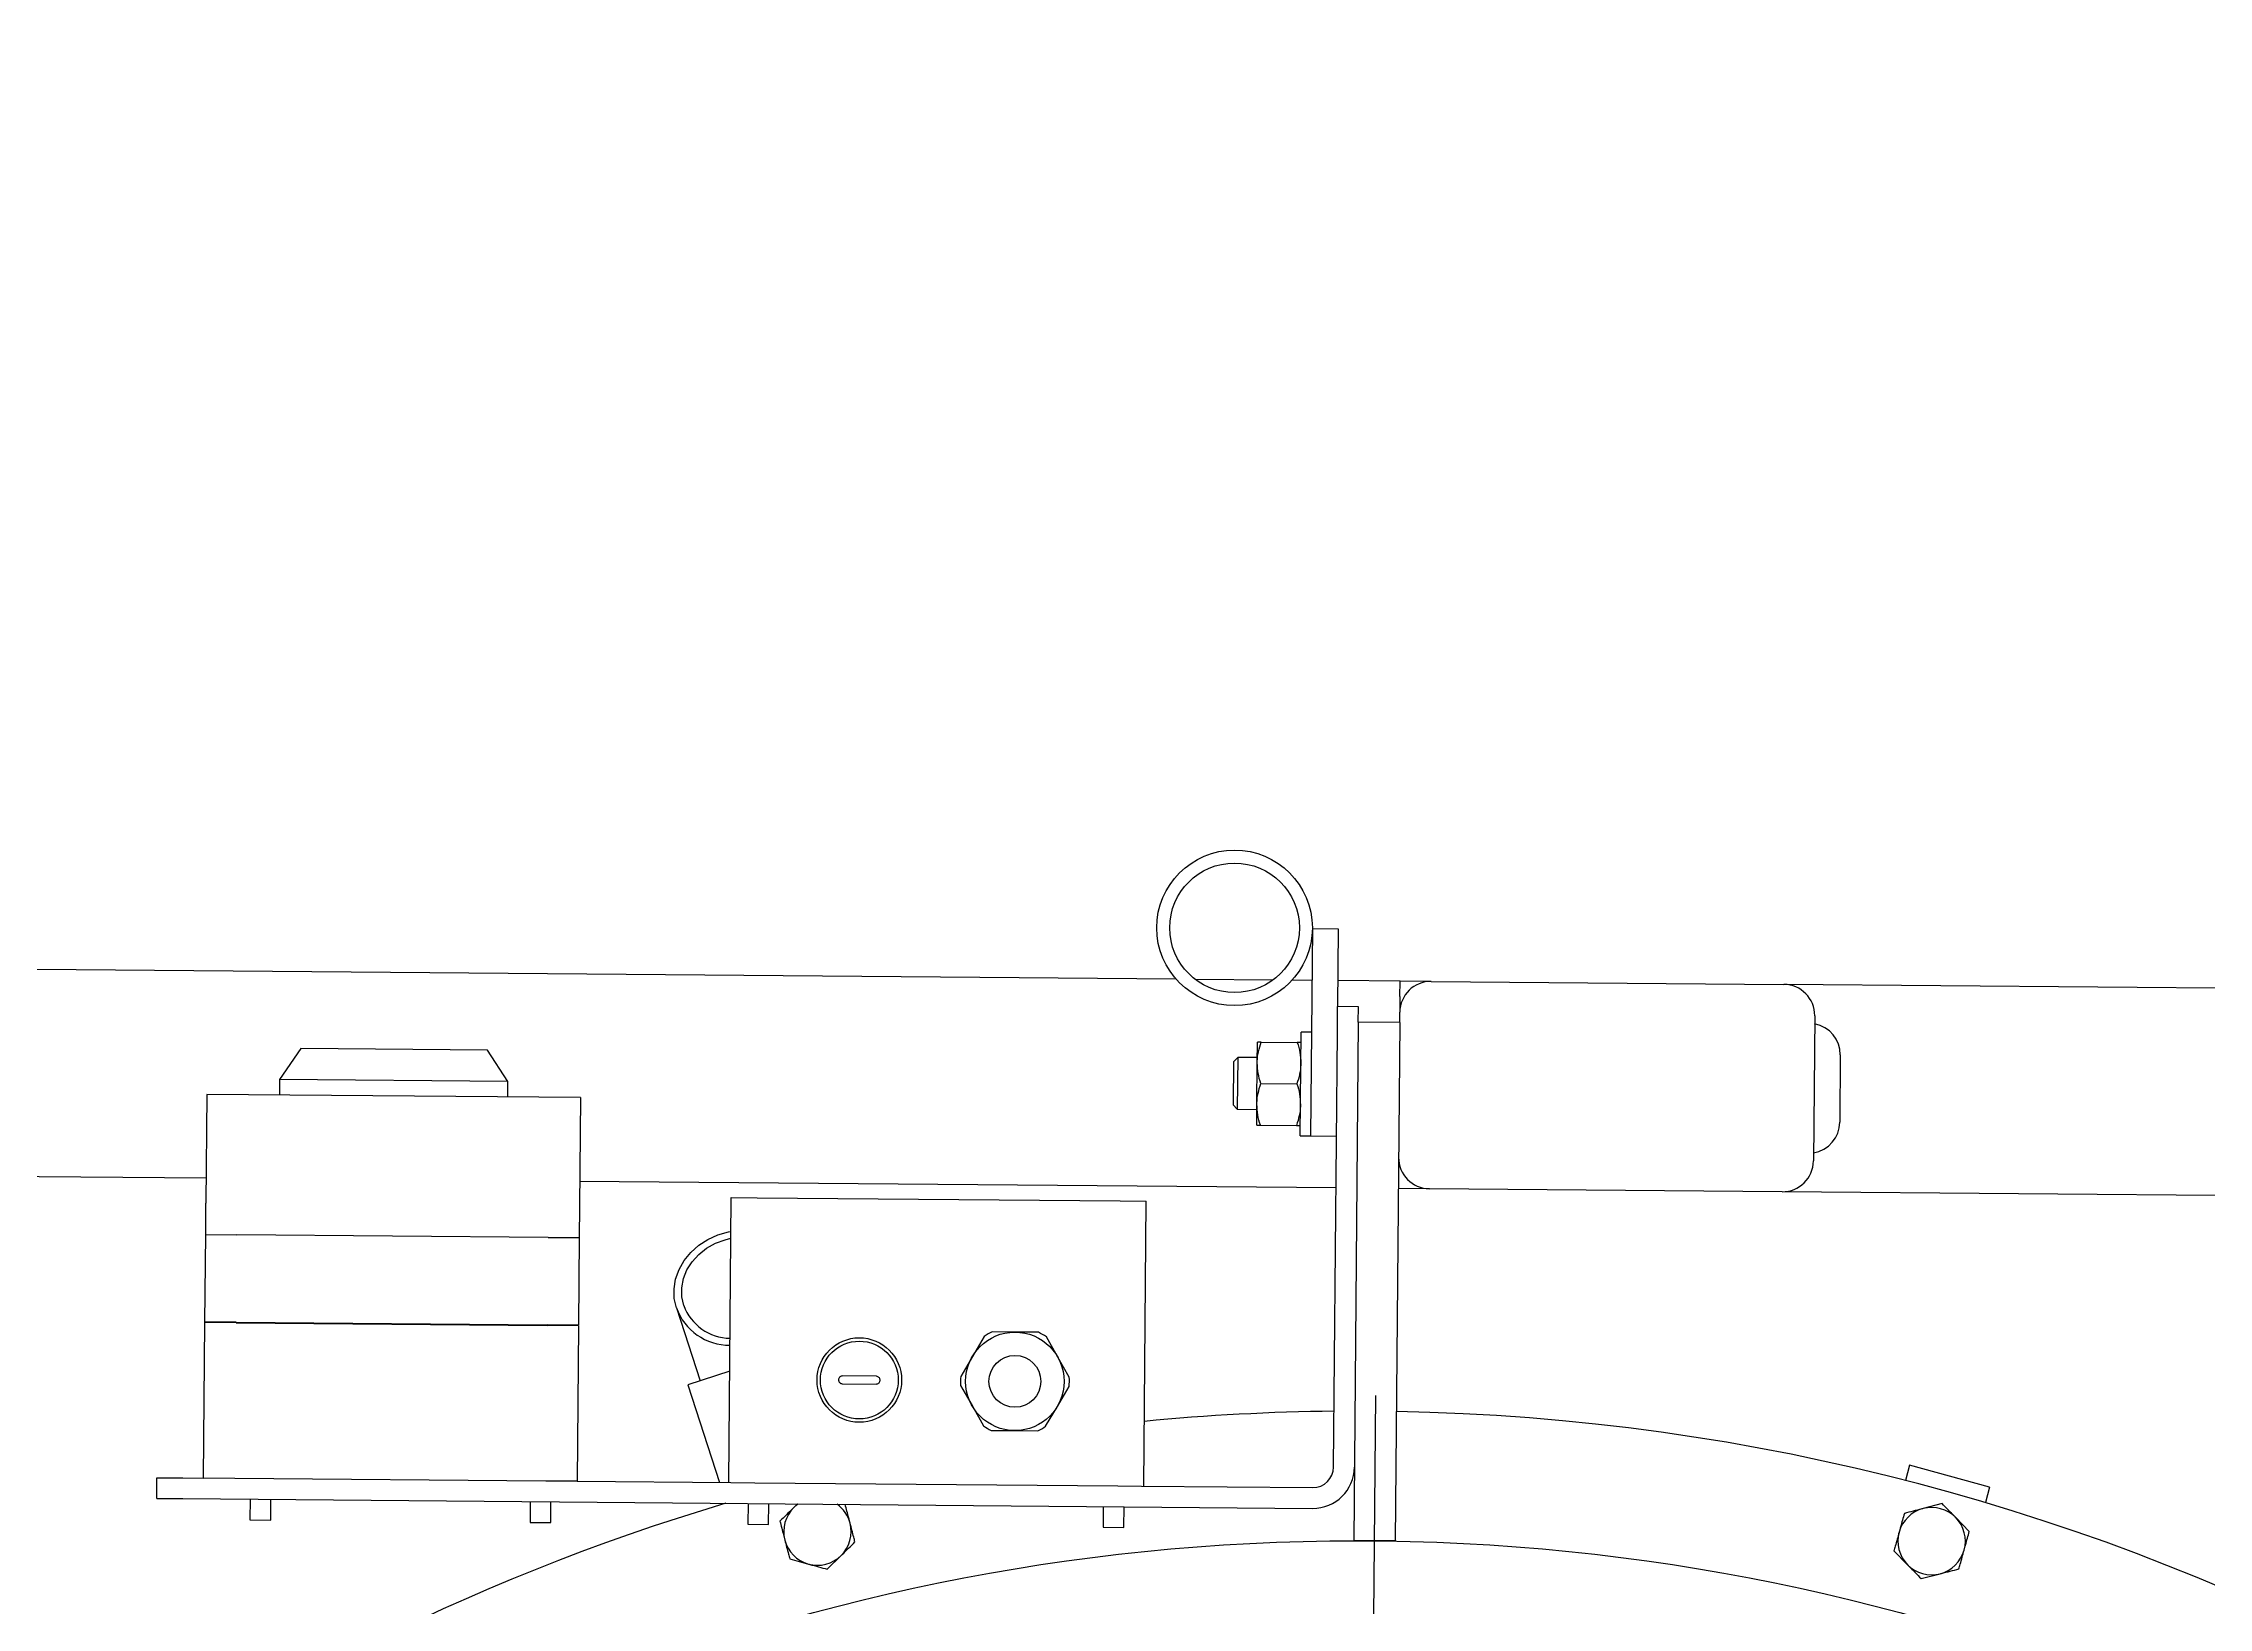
# Model space of a CAD drawing. Header units: inches. Extents: x -955375 to 106222, y -96450 to 64845.
# Drawn here: x 24394.4 to 24820.6, y 45182.8 to 45490.8 of the extents above; entities that cross this region are included whole.
import ezdxf

# ---------------------------------------------------------------- set-up
doc = ezdxf.new("R2010")
doc.units = ezdxf.units.IN
doc.header["$MEASUREMENT"] = 0
doc.linetypes.add('CONTINUA', pattern=[0])
doc.layers.add('ACHUTECH', color=24, linetype='Continuous', lineweight=18)
for name, color, linetype in [('DIBUJO', 2, 'Continuous'), ('GEOMETRIE', 7, 'Continuous'), ('MITTELKREUZE', 4, 'Continuous')]:
    doc.layers.add(name, color=color, linetype=linetype)
doc.styles.get("Standard").update_dxf_attribs({"font": 'isocp2.shx'})
doc.dimstyles.new('SUPERPEQUEÑA', dxfattribs={"dimtxt": 0.1, "dimasz": 0.05, "dimexe": 0.1, "dimexo": 0.15, "dimgap": 0.05, "dimtad": 1, "dimzin": 0, "dimdsep": 46, "dimtxsty": 'Standard', "dimblk1": 'CRUZZ', "dimblk2": 'CRUZZ', "dimsah": 1, "dimcen": 0.03, "dimse1": 1, "dimse2": 1, "dimclrd": 109, "dimclre": 4, "dimclrt": 173, "dimadec": 0, "dimazin": 0, "dimtfac": 1, "dimtix": 1, "dimtmove": 1, "dimatfit": 3, "dimldrblk": 'CRUZZ', "dimfxl": 1, "dimtolj": 1, "dimtzin": 0, "dimlwd": -1, "dimarcsym": 0})

# ---------------------------------------------------------------- blocks, each defined once
blk = doc.blocks.new('CRUZ')
at = {"layer": 'DIBUJO', "color": 7, "lineweight": -3}
for p, q in [((-0.22, 0), (0.22, 0)), ((0, 0.22), (0, -0.22))]:
    blk.add_line(p, q, dxfattribs=at)
at = {"layer": 'DIBUJO', "color": 7, "lineweight": -3, "const_width": 0.05}
blk.add_lwpolyline([(-0.03, 0, 1), (0.03, 0, 1)], format="xyb", close=True, dxfattribs=at)
blk = doc.blocks.new('CRUZZ')
at = {"layer": 'DIBUJO', "color": 3, "xscale": 10, "yscale": 10, "zscale": 10}
blk.add_blockref('CRUZ', (0, 0), dxfattribs=at)
blk = doc.blocks.new('*D185')
at = {"layer": 'ACHUTECH', "color": 7, "ltscale": 500, "transparency": 16777216}
blk.add_line((5118.65, 54499.15), (5118.65, 25409.93), dxfattribs=at)
at = {"layer": 'Defpoints', "color": 0, "linetype": 'CONTINUA', "ltscale": 500, "transparency": 16777216}
for p in [(26169.23, 54499.2), (5118.65, 25409.88), (6592.24, 25409.88)]:
    blk.add_point(p, dxfattribs=at)
at = {"layer": 'ACHUTECH', "color": 7, "linetype": 'CONTINUA', "ltscale": 500, "transparency": 16777216, "xscale": 0.05, "yscale": 0.05, "zscale": 0.05}
for p, rotation in [((5118.65, 54499.2), 90), ((5118.65, 25409.88), 270)]:
    blk.add_blockref('CRUZZ', p, dxfattribs=dict(at, rotation=rotation))
at = {"layer": 'ACHUTECH', "color": 7, "linetype": 'CONTINUA', "lineweight": 13, "ltscale": 500, "transparency": 16777216, "insert": (5118.56, 39954.54), "char_height": 0.15, "attachment_point": 5, "rotation": 90}
blk.add_mtext('\\A1;29089.32', dxfattribs=at)
blk = doc.blocks.new('SW_CENTERMARKSYMBOL_1')
at = {"layer": 'MITTELKREUZE', "color": 0, "linetype": 'Continuous'}
blk.add_line((0, -6), (0, -428), dxfattribs=at)

msp = doc.modelspace()

# ---------------------------------------------------------------- linework, layer by layer
at = {"layer": 'GEOMETRIE', "linetype": 'Continuous'}
for p, q in [((24644.177, 45316.503), (24643.826, 45275.676)), ((24644.177, 45316.503), (24649.281, 45316.459)), ((24649.281, 45316.459), (24649.149, 45301.149)), ((24617.368, 45306.526), (24135.362, 45310.669)), ((24636.435, 45306.362), (24621.125, 45306.493)), ((24644.09, 45306.296), (24640.191, 45306.329)), ((24661.441, 45306.147), (24649.193, 45306.252)), ((24661.415, 45303.085), (24661.441, 45306.147)), ((24667.565, 45306.094), (24661.441, 45306.147)), ((24667.565, 45306.094), (24736.971, 45305.497)), ((24661.415, 45303.085), (24661.388, 45300.023)), ((25314.671, 45300.532), (24736.971, 45305.497)), ((24649.105, 45296.045), (24649.149, 45301.149)), ((24653.232, 45301.114), (24649.149, 45301.149)), ((24653.206, 45298.052), (24652.328, 45195.984)), ((24653.206, 45298.052), (24653.232, 45301.114)), ((24661.371, 45297.981), (24653.206, 45298.052)), ((24661.371, 45297.981), (24660.494, 45195.914)), ((24661.371, 45297.981), (24661.388, 45300.023)), ((24743.042, 45299.321), (24742.797, 45270.742)), ((24633.334, 45290.056), (24633.369, 45294.139)), ((24634.099, 45294.133), (24641.214, 45294.072)), ((24641.785, 45275.693), (24641.961, 45296.107)), ((24644.002, 45296.089), (24641.961, 45296.107)), ((24648.37, 45210.473), (24649.105, 45296.045)), ((24445.092, 45292.859), (24440.957, 45286.77)), ((24481.836, 45292.543), (24445.092, 45292.859)), ((24485.867, 45286.384), (24481.836, 45292.543)), ((24628.641, 45290.27), (24628.568, 45281.758)), ((24629.495, 45291.11), (24628.641, 45290.27)), ((24629.495, 45291.11), (24629.407, 45280.903)), ((24633.343, 45291.077), (24629.495, 45291.11)), ((24633.264, 45281.891), (24633.334, 45290.056)), ((24748.08, 45291.622), (24747.966, 45278.353)), ((24440.957, 45286.77), (24440.931, 45283.708)), ((24485.867, 45286.384), (24440.957, 45286.77)), ((24485.84, 45283.322), (24485.867, 45286.384)), ((24634.029, 45285.967), (24641.144, 45285.906)), ((24426.641, 45283.831), (24426.457, 45262.397)), ((24500.13, 45283.199), (24426.641, 45283.831)), ((24500.13, 45283.199), (24499.945, 45261.765)), ((24628.568, 45281.758), (24629.407, 45280.903)), ((24629.407, 45280.903), (24633.255, 45280.87)), ((24633.229, 45277.808), (24633.264, 45281.891)), ((24633.958, 45277.802), (24641.073, 45277.741)), ((24641.785, 45275.693), (24643.826, 45275.676)), ((24643.826, 45275.676), (24648.93, 45275.632)), ((24426.499, 45267.336), (24135.011, 45269.842)), ((24648.842, 45265.425), (24499.988, 45266.705)), ((24529.335, 45207.413), (24529.818, 45263.55)), ((24529.818, 45263.55), (24534.921, 45263.506)), ((24534.921, 45263.506), (24606.368, 45262.892)), ((24667.214, 45265.267), (24661.09, 45265.32)), ((24736.62, 45264.671), (24667.214, 45265.267)), ((25204.437, 45260.649), (24736.62, 45264.671)), ((24426.404, 45256.273), (24426.457, 45262.397)), ((24499.945, 45261.765), (24499.893, 45255.641)), ((24606.368, 45262.892), (24611.471, 45262.848)), ((24610.989, 45206.711), (24611.471, 45262.848)), ((24426.256, 45239.023), (24426.404, 45256.273)), ((24426.404, 45256.273), (24432.528, 45256.22)), ((24493.769, 45255.694), (24432.528, 45256.22)), ((24493.769, 45255.694), (24499.893, 45255.641)), ((24499.893, 45255.641), (24499.744, 45238.392)), ((24425.992, 45208.301), (24426.255, 45238.921)), ((24432.379, 45238.869), (24426.255, 45238.921)), ((24432.38, 45238.971), (24426.256, 45239.023)), ((24426.357, 45238.92), (24426.358, 45239.022)), ((24432.379, 45238.869), (24493.62, 45238.342)), ((24432.38, 45238.971), (24493.62, 45238.444)), ((24499.744, 45238.392), (24493.62, 45238.444)), ((24499.744, 45238.29), (24493.62, 45238.342)), ((24499.744, 45238.29), (24499.48, 45207.669)), ((24499.642, 45238.291), (24499.642, 45238.393)), ((24519.019, 45241.816), (24523.696, 45227.438)), ((24579.608, 45236.198), (24577.292, 45232.264)), ((24585.731, 45237.04), (24581.166, 45237.079)), ((24590.295, 45237.001), (24585.731, 45237.04)), ((24594.086, 45232.12), (24591.838, 45236.092)), ((24529.523, 45229.333), (24521.27, 45226.648)), ((24577.292, 45232.264), (24574.976, 45228.331)), ((24596.335, 45228.147), (24594.086, 45232.12)), ((24521.27, 45226.648), (24527.522, 45207.428)), ((24551.704, 45226.87), (24558.338, 45226.813)), ((24558.351, 45228.344), (24551.717, 45228.401)), ((24574.96, 45226.54), (24577.208, 45222.568)), ((24594.003, 45222.423), (24596.319, 45226.357)), ((24577.208, 45222.568), (24579.457, 45218.595)), ((24591.687, 45218.49), (24594.003, 45222.423)), ((24581, 45217.687), (24585.564, 45217.647)), ((24585.564, 45217.647), (24590.129, 45217.608)), ((24416.771, 45204.297), (24416.806, 45208.38)), ((24416.806, 45208.38), (24421.909, 45208.336)), ((24421.909, 45208.336), (24425.992, 45208.301)), ((24432.116, 45208.249), (24425.992, 45208.301)), ((24493.356, 45207.722), (24432.116, 45208.249)), ((24761.724, 45210.852), (24760.886, 45207.827)), ((24777.462, 45206.49), (24761.724, 45210.852)), ((24416.771, 45204.297), (24421.874, 45204.254)), ((24421.874, 45204.254), (24644.217, 45202.342)), ((24435.143, 45204.14), (24435.108, 45200.057)), ((24439.191, 45200.022), (24439.226, 45204.104)), ((24490.259, 45203.666), (24490.224, 45199.583)), ((24499.48, 45207.669), (24493.356, 45207.722)), ((24494.307, 45199.548), (24494.342, 45203.631)), ((24499.48, 45207.669), (24529.761, 45207.409)), ((24529.761, 45207.409), (24534.438, 45207.369)), ((24534.438, 45207.369), (24605.885, 45206.755)), ((24605.885, 45206.755), (24610.563, 45206.715)), ((24610.563, 45206.715), (24644.252, 45206.425)), ((24777.462, 45206.49), (24776.624, 45203.465)), ((24435.108, 45200.057), (24439.191, 45200.022)), ((24490.224, 45199.583), (24494.307, 45199.548)), ((24533.127, 45203.297), (24533.092, 45199.215)), ((24537.175, 45199.179), (24537.21, 45203.262)), ((24542.863, 45203.214), (24542.137, 45202.5)), ((24603.043, 45202.696), (24603.008, 45198.614)), ((24607.091, 45198.579), (24607.126, 45202.661)), ((24768.095, 45203.267), (24764.387, 45202.307)), ((24773.465, 45197.803), (24770.78, 45200.535)), ((24533.092, 45199.215), (24537.175, 45199.179)), ((24603.008, 45198.614), (24607.091, 45198.579)), ((24660.494, 45195.914), (24652.328, 45195.984)), ((24541.325, 45192.398), (24545.016, 45191.375)), ((24548.707, 45190.352), (24551.439, 45193.037)), ((24758.632, 45193.965), (24761.317, 45191.233)), ((24764.002, 45188.501), (24767.711, 45189.461))]:
    msp.add_line(p, q, dxfattribs=at)
at = {"layer": 'GEOMETRIE', "linetype": 'Continuous', "flags": 128}
for points in [[(24519.019, 45241.816), (24518.611, 45243.664), (24518.563, 45245.573), (24518.878, 45247.487), (24519.546, 45249.351), (24520.547, 45251.113), (24521.854, 45252.72), (24523.428, 45254.127), (24525.225, 45255.294), (24527.192, 45256.186), (24529.273, 45256.779), (24529.76, 45256.87)], [(24520.475, 45242.29), (24520.105, 45244.011), (24520.09, 45245.789), (24520.43, 45247.566), (24521.115, 45249.285), (24522.122, 45250.891), (24523.42, 45252.332), (24524.967, 45253.561), (24526.712, 45254.541), (24528.6, 45255.238), (24529.748, 45255.506)], [(24542.137, 45202.5), (24542.795, 45203.067), (24542.996, 45203.212)]]:
    msp.add_lwpolyline(points, dxfattribs=at)
at = {"layer": 'GEOMETRIE', "linetype": 'Continuous'}
for centre, radius in [((24628.867, 45316.634), 15.311), ((24628.867, 45316.634), 12.759), ((24555.027, 45227.607), 8.319), ((24555.027, 45227.607), 7.655), ((24585.647, 45227.344), 9.697), ((24585.647, 45227.344), 5.104), ((24652.902, 44787.681), 408.284)]:
    msp.add_circle(centre, radius, dxfattribs=at)
for centre, radius, start, end in [((24667.512, 45299.97), 6.124, 89.50752, 179.50752), ((24736.918, 45299.373), 6.124, 359.50752, 89.50752), ((24741.956, 45291.675), 6.124, 359.50752, 79.91346), ((24741.842, 45278.406), 6.124, 279.10159, 359.50752), ((24667.267, 45271.391), 6.124, 179.50752, 269.50752), ((24736.672, 45270.795), 6.124, 269.50752, 359.50752), ((24529.709, 45245.656), 9.829, 200.03198, 269.24249), ((24529.508, 45245.621), 11.157, 199.93957, 270.3079), ((24585.647, 45227.344), 10.717, 114.71629, 124.29876), ((24585.647, 45227.344), 10.717, 54.71629, 64.29876), ((24585.647, 45227.344), 10.717, 174.71629, 184.29876), ((24585.647, 45227.344), 10.717, 354.71629, 4.29876), ((24652.902, 44787.681), 433.801, 90.5861, 95.52988), ((24652.902, 44787.681), 433.801, 339.7576, 88.96826), ((24585.647, 45227.344), 10.717, 234.71629, 244.29876), ((24585.647, 45227.344), 10.717, 294.71629, 304.29876), ((24644.287, 45210.508), 8.166, 269.50752, 359.50752), ((24644.287, 45210.508), 4.083, 269.50752, 359.50752), ((24652.902, 44787.681), 433.801, 106.63113, 268.96826), ((24546.788, 45197.769), 6.635, 134.50752, 194.50752), ((24546.788, 45197.769), 6.635, 14.50752, 54.15246), ((24546.788, 45197.769), 6.635, 314.50752, 14.50752), ((24766.049, 45195.884), 6.635, 104.50752, 164.50752), ((24766.049, 45195.884), 6.635, 44.50752, 104.50752), ((24766.049, 45195.884), 6.635, 344.50752, 44.50752), ((24546.788, 45197.769), 6.635, 194.50752, 254.50752), ((24766.049, 45195.884), 6.635, 164.50752, 224.50752), ((24546.788, 45197.769), 6.635, 254.50752, 314.50752), ((24766.049, 45195.884), 6.635, 224.50752, 284.50752), ((24766.049, 45195.884), 6.635, 284.50752, 344.50752)]:
    msp.add_arc(centre, radius, start, end, dxfattribs=at)
for points, knots in [([(24633.334, 45290.056), (24633.336, 45290.153), (24633.349, 45290.886), (24633.52, 45292.266), (24633.905, 45293.507), (24634.099, 45294.133)], [0, 0, 0, 0, 0.07008577, 0.53078223, 1, 1, 1, 1]), ([(24634.099, 45294.133), (24633.989, 45294.134), (24633.561, 45294.137), (24633.451, 45294.138), (24633.369, 45294.139)], [0, 0, 0, 0, 0.2575513, 1, 1, 1, 1]), ([(24641.214, 45294.072), (24641.412, 45293.407), (24641.812, 45292.065), (24641.876, 45290.681), (24641.908, 45289.983)], [0, 0, 0, 0, 0.495458, 1, 1, 1, 1]), ([(24641.943, 45294.065), (24641.861, 45294.066), (24641.751, 45294.067), (24641.324, 45294.071), (24641.214, 45294.072)], [0, 0, 0, 0, 0.7424487, 1, 1, 1, 1]), ([(24634.029, 45285.967), (24633.83, 45286.632), (24633.43, 45287.974), (24633.367, 45289.358), (24633.334, 45290.056)], [0, 0, 0, 0, 0.495458, 1, 1, 1, 1]), ([(24641.908, 45289.983), (24641.906, 45289.886), (24641.893, 45289.153), (24641.722, 45287.773), (24641.338, 45286.532), (24641.144, 45285.906)], [0, 0, 0, 0, 0.0700858, 0.5307822, 1, 1, 1, 1]), ([(24633.264, 45281.891), (24633.266, 45281.988), (24633.279, 45282.721), (24633.45, 45284.101), (24633.834, 45285.341), (24634.029, 45285.967)], [0, 0, 0, 0, 0.0700858, 0.5307822, 1, 1, 1, 1]), ([(24641.144, 45285.906), (24641.342, 45285.241), (24641.742, 45283.9), (24641.806, 45282.516), (24641.838, 45281.817)], [0, 0, 0, 0, 0.495458, 1, 1, 1, 1]), ([(24633.958, 45277.802), (24633.76, 45278.467), (24633.36, 45279.809), (24633.296, 45281.193), (24633.264, 45281.891)], [0, 0, 0, 0, 0.495458, 1, 1, 1, 1]), ([(24641.838, 45281.817), (24641.836, 45281.721), (24641.823, 45280.988), (24641.652, 45279.607), (24641.267, 45278.367), (24641.073, 45277.741)], [0, 0, 0, 0, 0.0700858, 0.5307822, 1, 1, 1, 1]), ([(24633.229, 45277.808), (24633.311, 45277.808), (24633.421, 45277.807), (24633.848, 45277.803), (24633.958, 45277.802)], [0, 0, 0, 0, 0.7424487, 1, 1, 1, 1]), ([(24641.073, 45277.741), (24641.183, 45277.74), (24641.611, 45277.736), (24641.721, 45277.735), (24641.803, 45277.735)], [0, 0, 0, 0, 0.2575513, 1, 1, 1, 1]), ([(24551.717, 45228.401), (24551.63, 45228.393), (24551.456, 45228.377), (24551.223, 45228.245), (24551.047, 45228.048), (24550.948, 45227.804), (24550.936, 45227.544), (24551.008, 45227.295), (24551.158, 45227.085), (24551.369, 45226.934), (24551.563, 45226.876), (24551.676, 45226.871), (24551.704, 45226.87)], [0, 0, 0, 0, 0.1092085, 0.2185257, 0.3271281, 0.4342562, 0.5400293, 0.645169, 0.7506523, 0.857293, 0.9654118, 1, 1, 1, 1]), ([(24558.338, 45226.813), (24558.425, 45226.821), (24558.599, 45226.837), (24558.831, 45226.969), (24559.007, 45227.166), (24559.106, 45227.41), (24559.119, 45227.67), (24559.046, 45227.918), (24558.896, 45228.129), (24558.685, 45228.28), (24558.491, 45228.338), (24558.378, 45228.343), (24558.351, 45228.344)], [0, 0, 0, 0, 0.1092085, 0.2185257, 0.3271281, 0.4342562, 0.5400293, 0.645169, 0.7506523, 0.857293, 0.9654118, 1, 1, 1, 1]), ([(24542.137, 45202.5), (24542.073, 45202.436), (24541.15, 45201.53), (24540.246, 45200.641), (24539.406, 45199.815)], [0, 0, 0, 0, 0.0702148, 1, 1, 1, 1]), ([(24539.406, 45199.815), (24539.637, 45198.921), (24539.953, 45197.699), (24540.278, 45196.444), (24540.365, 45196.107)], [0, 0, 0, 0, 0.73136639, 1, 1, 1, 1]), ([(24553.211, 45199.431), (24553.124, 45199.768), (24552.799, 45201.023), (24552.483, 45202.245), (24552.252, 45203.139)], [0, 0, 0, 0, 0.2686336, 1, 1, 1, 1]), ([(24554.171, 45195.722), (24554.09, 45196.034), (24553.777, 45197.242), (24553.452, 45198.498), (24553.211, 45199.431)], [0, 0, 0, 0, 0.25755135, 1, 1, 1, 1]), ([(24760.678, 45201.347), (24760.432, 45200.458), (24760.094, 45199.241), (24759.748, 45197.992), (24759.655, 45197.656)], [0, 0, 0, 0, 0.7313664, 1, 1, 1, 1]), ([(24764.387, 45202.307), (24764.299, 45202.284), (24763.046, 45201.96), (24761.819, 45201.643), (24760.678, 45201.347)], [0, 0, 0, 0, 0.0702148, 1, 1, 1, 1]), ([(24770.78, 45200.535), (24770.717, 45200.6), (24769.81, 45201.522), (24768.921, 45202.426), (24768.095, 45203.267)], [0, 0, 0, 0, 0.0702148, 1, 1, 1, 1]), ([(24540.365, 45196.107), (24540.606, 45195.174), (24540.931, 45193.918), (24541.244, 45192.71), (24541.325, 45192.398)], [0, 0, 0, 0, 0.7424487, 1, 1, 1, 1]), ([(24551.439, 45193.037), (24551.504, 45193.101), (24552.426, 45194.007), (24553.33, 45194.896), (24554.171, 45195.722)], [0, 0, 0, 0, 0.0702148, 1, 1, 1, 1]), ([(24759.655, 45197.656), (24759.398, 45196.728), (24759.051, 45195.478), (24758.718, 45194.275), (24758.632, 45193.965)], [0, 0, 0, 0, 0.7424487, 1, 1, 1, 1]), ([(24772.442, 45194.112), (24772.535, 45194.447), (24772.882, 45195.697), (24773.219, 45196.913), (24773.465, 45197.803)], [0, 0, 0, 0, 0.2686336, 1, 1, 1, 1]), ([(24545.016, 45191.375), (24545.104, 45191.351), (24546.35, 45191.005), (24547.572, 45190.667), (24548.707, 45190.352)], [0, 0, 0, 0, 0.0702148, 1, 1, 1, 1]), ([(24761.317, 45191.233), (24761.381, 45191.168), (24762.288, 45190.246), (24763.176, 45189.342), (24764.002, 45188.501)], [0, 0, 0, 0, 0.07021477, 1, 1, 1, 1]), ([(24771.419, 45190.42), (24771.505, 45190.73), (24771.838, 45191.934), (24772.185, 45193.184), (24772.442, 45194.112)], [0, 0, 0, 0, 0.2575513, 1, 1, 1, 1]), ([(24767.711, 45189.461), (24767.799, 45189.484), (24769.051, 45189.808), (24770.278, 45190.125), (24771.419, 45190.42)], [0, 0, 0, 0, 0.0702148, 1, 1, 1, 1])]:
    msp.add_open_spline(points, degree=3, knots=knots, dxfattribs=at)

# ---------------------------------------------------------------- block references
at = {"layer": 'MITTELKREUZE', "linetype": 'Continuous', "xscale": 1.020709385431322, "yscale": 1.020709385431322, "zscale": 1.020709385431322, "rotation": 179.5075235861788}
msp.add_blockref('SW_CENTERMARKSYMBOL_1', (24652.902, 44787.681), dxfattribs=at)

# ---------------------------------------------------------------- dimensions: what is measured, and where the dimension line sits
at = {"layer": 'ACHUTECH', "color": 7, "linetype": 'CONTINUA', "lineweight": 13, "ltscale": 500}
dim = msp.add_linear_dim(base=(5118.653, 25409.883), p1=(26169.229, 54499.203), p2=(6592.24, 25409.883), angle=90, dimstyle='SUPERPEQUEÑA', override={"dimtxt": 0.15, "dimgap": 0.02, "dimclrd": 7, "dimclrt": 7, "dimfxl": 0.2}, dxfattribs=at)
dim.commit()
dim.dimension.update_dxf_attribs({"geometry": '*D185', "text_midpoint": (5118.558, 39954.543)})

doc.saveas('drawing.dxf')
